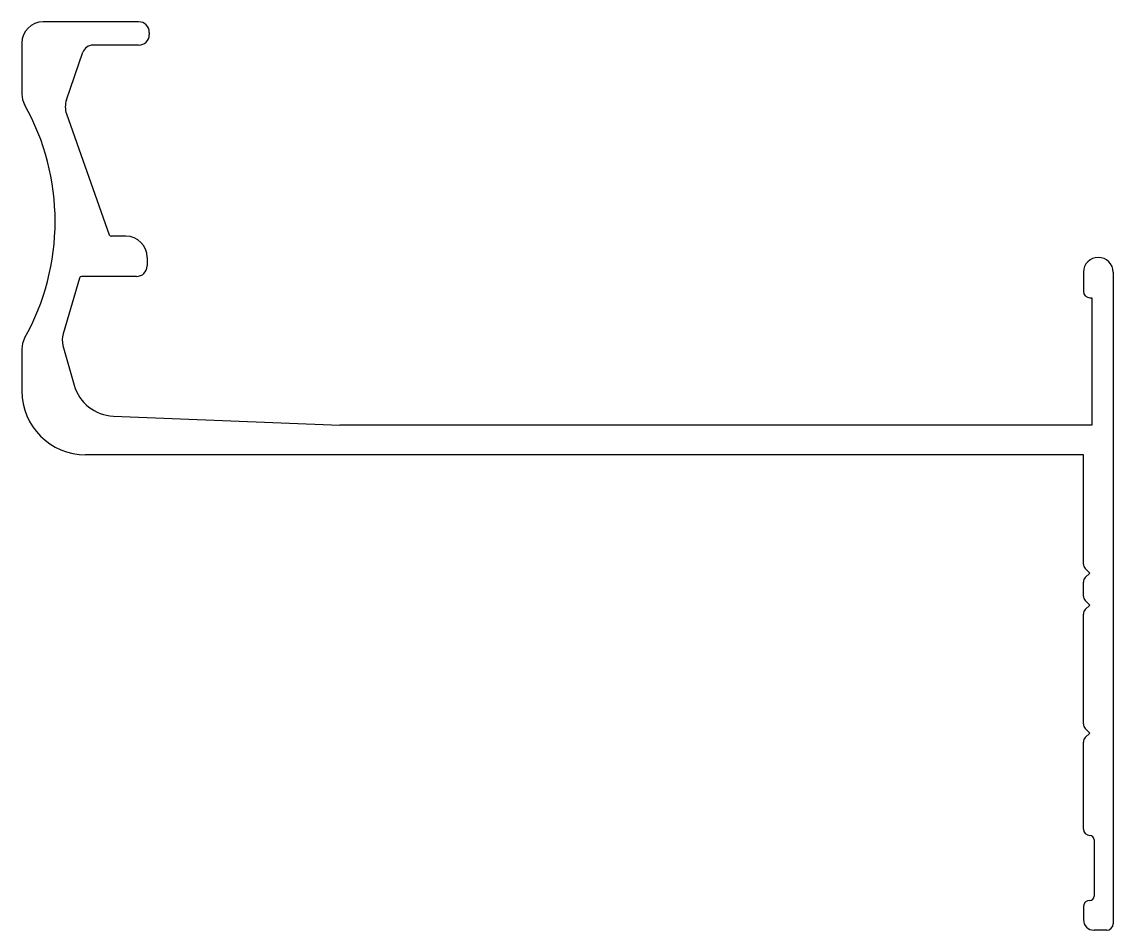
# Model space of a CAD drawing. Extents: x 680.2 to 731.6, y 491.3 to 534.1.
import ezdxf

# ---------------------------------------------------------------- set-up
doc = ezdxf.new("R2010")
doc.units = 0
doc.layers.get('0').update_dxf_attribs({"linetype": 'CONTINUOUS'})

msp = doc.modelspace()

# ---------------------------------------------------------------- linework, layer by layer
for p, q in [((685.694, 534.065), (681.194, 534.065)), ((686.194, 533.565), (686.194, 533.465)), ((680.194, 533.065), (680.194, 530.657)), ((682.295, 530.386), (683.066, 532.628)), ((685.694, 532.965), (683.539, 532.965)), ((682.298, 529.728), (684.313, 524.032)), ((685.094, 523.965), (684.407, 523.965)), ((686.094, 522.965), (686.094, 522.565)), ((730.194, 522.265), (730.194, 521.365)), ((731.594, 522.265), (731.594, 491.565)), ((682.912, 521.993), (682.134, 519.368)), ((685.594, 522.065), (683.008, 522.065)), ((730.494, 521.065), (730.594, 521.065)), ((730.594, 521.065), (730.594, 515.065)), ((680.194, 518.662), (680.194, 516.665)), ((682.131, 518.81), (682.662, 516.941)), ((684.507, 515.489), (695.176, 515.065)), ((730.594, 515.065), (695.176, 515.065)), ((730.194, 513.665), (683.194, 513.665)), ((730.194, 508.516), (730.194, 513.665)), ((730.494, 508.091), (730.282, 508.303)), ((730.494, 508.091), (730.282, 507.879)), ((730.194, 507.01), (730.194, 507.667)), ((730.494, 506.585), (730.282, 506.797)), ((730.494, 506.585), (730.282, 506.373)), ((730.194, 500.98), (730.194, 506.161)), ((730.494, 500.555), (730.282, 500.767)), ((730.194, 496.028), (730.194, 500.131)), ((730.494, 500.555), (730.282, 500.343)), ((730.694, 495.528), (730.694, 492.865)), ((730.194, 492.365), (730.194, 491.765)), ((731.294, 491.265), (730.694, 491.265))]:
    msp.add_line(p, q)
for centre, radius, start, end in [((681.194, 533.065), 1, 90, 180), ((685.694, 533.565), 0.5, 0, 90), ((685.694, 533.465), 0.5, 270, 0), ((683.539, 532.465), 0.5, 90, 161.0199), ((681.194, 530.657), 1, 180, 209.3276), ((670.519, 524.659), 11.244, 330.6724, 29.3276), ((683.241, 530.061), 1, 161.0199, 199.4786), ((684.407, 524.065), 0.1, 199.4786, 270), ((685.094, 522.965), 1, 0, 90), ((730.894, 522.265), 0.7, 90, 180), ((730.894, 522.265), 0.7, 0, 90), ((685.594, 522.565), 0.5, 270, 0), ((683.008, 521.965), 0.1, 90, 163.4952), ((730.494, 521.365), 0.3, 180, 270), ((681.194, 518.662), 1, 150.6724, 180), ((683.093, 519.083), 1, 163.4952, 195.8577), ((683.194, 516.665), 3, 180, 270), ((684.586, 517.487), 2, 195.8577, 267.7239), ((730.494, 508.516), 0.3, 180, 225), ((730.494, 507.667), 0.3, 135, 180), ((730.494, 507.01), 0.3, 180, 225), ((730.494, 506.161), 0.3, 135, 180), ((730.494, 500.98), 0.3, 180, 225), ((730.494, 500.131), 0.3, 135, 180), ((730.494, 496.028), 0.3, 180, 270), ((730.494, 495.528), 0.2, 0, 90), ((730.494, 492.365), 0.3, 90, 180), ((730.494, 492.865), 0.2, 270, 0), ((730.694, 491.765), 0.5, 180, 270), ((731.294, 491.565), 0.3, 270, 0)]:
    msp.add_arc(centre, radius, start, end)

doc.saveas('drawing.dxf')
